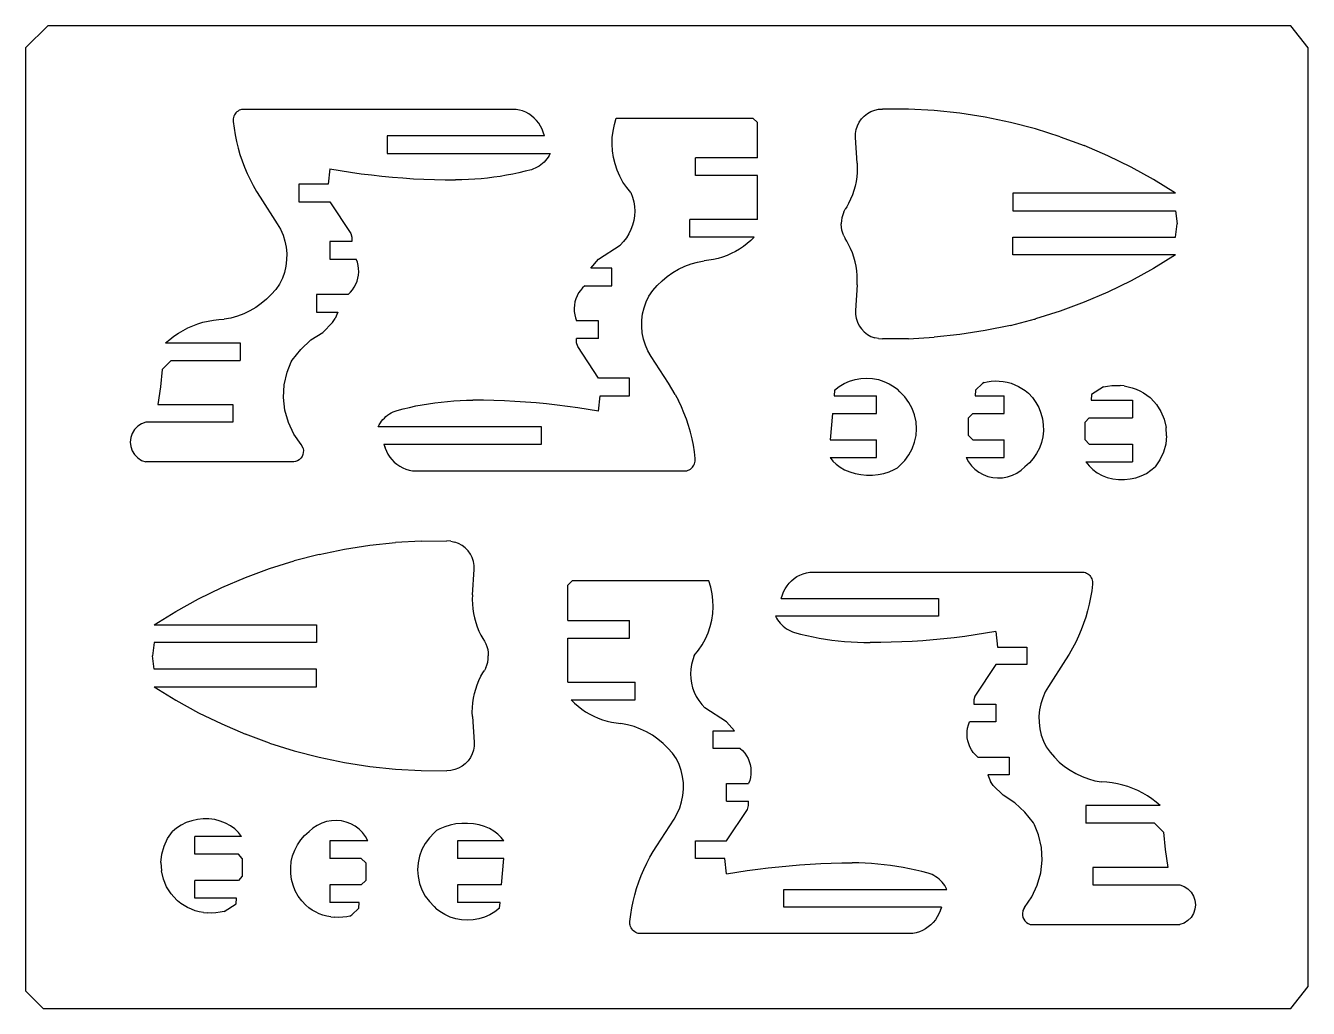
# Model space of a CAD drawing. Extents: x -304 to 304, y -467 to 467.
# Drawn here: x 13.1 to 304.1, y -231.1 to -8.1 of the extents above; entities that cross this region are included whole.
import ezdxf

# ---------------------------------------------------------------- set-up
doc = ezdxf.new("R2010")
doc.units = 0
doc.header["$MEASUREMENT"] = 0
doc.layers.get('0').update_dxf_attribs({"linetype": 'CONTINUOUS'})

msp = doc.modelspace()

# ---------------------------------------------------------------- linework, layer by layer
for p, q in [((18.12, -8.13), (13.12, -13.13)), ((300.12, -8.13), (18.12, -8.13)), ((304.12, -13.13), (300.12, -8.13)), ((13.12, -13.13), (13.12, -227.13)), ((304.12, -226.13), (304.12, -13.13)), ((60.28, -28.97), (60.22, -29.26)), ((60.37, -28.68), (60.28, -28.97)), ((60.5, -28.4), (60.37, -28.68)), ((60.66, -28.14), (60.5, -28.4)), ((60.84, -27.9), (60.66, -28.14)), ((61.06, -27.69), (60.84, -27.9)), ((61.3, -27.5), (61.06, -27.69)), ((61.56, -27.34), (61.3, -27.5)), ((61.84, -27.22), (61.56, -27.34)), ((62.12, -27.12), (61.84, -27.22)), ((124.37, -27.12), (62.12, -27.12)), ((125.13, -27.27), (124.37, -27.12)), ((125.88, -27.49), (125.13, -27.27)), ((126.59, -27.79), (125.88, -27.49)), ((127.27, -28.16), (126.59, -27.79)), ((127.91, -28.59), (127.27, -28.16)), ((128.5, -29.09), (127.91, -28.59)), ((129.04, -29.64), (128.5, -29.09)), ((202.76, -29.29), (203.39, -28.63)), ((203.39, -28.63), (204.1, -28.07)), ((204.1, -28.07), (204.9, -27.62)), ((204.9, -27.62), (205.75, -27.3)), ((205.75, -27.3), (206.64, -27.11)), ((206.64, -27.11), (207.54, -27.05)), ((213.39, -27.08), (207.54, -27.05)), ((219.23, -27.4), (213.39, -27.08)), ((225.05, -28.01), (219.23, -27.4)), ((230.82, -28.91), (225.05, -28.01)), ((236.55, -30.1), (230.82, -28.91)), ((60.22, -29.26), (60.2, -29.57)), ((60.2, -29.57), (60.21, -29.87)), ((60.21, -29.87), (60.4, -31.39)), ((60.4, -31.39), (60.64, -32.9)), ((129.52, -30.24), (129.04, -29.64)), ((129.94, -30.9), (129.52, -30.24)), ((130.29, -31.59), (129.94, -30.9)), ((130.56, -32.27), (130.29, -31.59)), ((146.38, -32.04), (146.69, -30.56)), ((146.69, -30.56), (147.12, -29.12)), ((147.12, -29.12), (178.12, -29.12)), ((178.12, -29.12), (179.12, -30.13)), ((179.12, -38.13), (179.12, -30.13)), ((201.41, -32.61), (201.56, -31.71)), ((201.56, -31.71), (201.84, -30.85)), ((201.84, -30.85), (202.24, -30.03)), ((202.24, -30.03), (202.76, -29.29)), ((242.21, -31.57), (236.55, -30.1)), ((247.79, -33.33), (242.21, -31.57)), ((60.64, -32.9), (60.95, -34.4)), ((60.95, -34.4), (61.32, -35.89)), ((95.12, -33.13), (95.12, -37.12)), ((130.87, -33.13), (95.12, -33.13)), ((130.87, -33.13), (130.56, -32.27)), ((146.16, -35.03), (146.2, -33.53)), ((146.2, -33.53), (146.38, -32.04)), ((201.4, -33.52), (201.41, -32.61)), ((201.76, -39.32), (201.4, -33.52)), ((247.79, -33.33), (253.27, -35.36)), ((61.32, -35.89), (61.74, -37.36)), ((61.74, -37.36), (62.23, -38.82)), ((95.12, -37.12), (132.12, -37.12)), ((131.9, -37.56), (131.65, -37.97)), ((132.12, -37.12), (131.9, -37.56)), ((146.25, -36.54), (146.16, -35.03)), ((146.47, -38.02), (146.25, -36.54)), ((258.65, -37.66), (253.27, -35.36)), ((263.9, -40.22), (258.65, -37.66)), ((62.23, -38.82), (62.77, -40.25)), ((62.77, -40.25), (63.37, -41.66)), ((82.12, -40.63), (81.76, -44.12)), ((82.12, -40.63), (84.48, -41.02)), ((128.31, -40.65), (127.85, -40.81)), ((128.75, -40.47), (128.31, -40.65)), ((129.19, -40.25), (128.75, -40.47)), ((129.6, -40), (129.19, -40.25)), ((130, -39.72), (129.6, -40)), ((130.38, -39.42), (130, -39.72)), ((130.73, -39.09), (130.38, -39.42)), ((131.07, -38.74), (130.73, -39.09)), ((131.37, -38.37), (131.07, -38.74)), ((131.65, -37.97), (131.37, -38.37)), ((146.83, -39.49), (146.47, -38.02)), ((147.31, -40.91), (146.83, -39.49)), ((165.12, -42.13), (165.12, -38.13)), ((179.12, -38.13), (165.12, -38.13)), ((201.76, -39.32), (201.8, -40.37)), ((201.8, -40.37), (201.77, -41.43)), ((269.02, -43.05), (263.9, -40.22)), ((63.37, -41.66), (64.03, -43.04)), ((64.03, -43.04), (64.74, -44.4)), ((84.48, -41.02), (86.84, -41.39)), ((86.84, -41.39), (89.21, -41.72)), ((89.21, -41.72), (91.58, -42.01)), ((91.58, -42.01), (93.96, -42.27)), ((93.96, -42.27), (96.34, -42.5)), ((96.34, -42.5), (98.72, -42.69)), ((98.72, -42.69), (101.11, -42.85)), ((101.11, -42.85), (103.49, -42.97)), ((103.49, -42.97), (105.88, -43.06)), ((105.88, -43.06), (108.27, -43.11)), ((108.27, -43.11), (110.66, -43.13)), ((112.11, -43.11), (110.66, -43.13)), ((113.56, -43.06), (112.11, -43.11)), ((115.01, -42.98), (113.56, -43.06)), ((116.45, -42.87), (115.01, -42.98)), ((117.89, -42.72), (116.45, -42.87)), ((119.33, -42.54), (117.89, -42.72)), ((120.77, -42.33), (119.33, -42.54)), ((122.2, -42.09), (120.77, -42.33)), ((123.62, -41.82), (122.2, -42.09)), ((125.04, -41.51), (123.62, -41.82)), ((126.45, -41.18), (125.04, -41.51)), ((127.85, -40.81), (126.45, -41.18)), ((147.91, -42.29), (147.31, -40.91)), ((148.64, -43.61), (147.91, -42.29)), ((149.48, -44.86), (148.64, -43.61)), ((179.12, -42.13), (165.12, -42.13)), ((179.12, -52.13), (179.12, -42.13)), ((201.52, -43.51), (201.3, -44.54)), ((201.67, -42.47), (201.52, -43.51)), ((201.77, -41.43), (201.67, -42.47)), ((273.99, -46.13), (269.02, -43.05)), ((64.74, -44.4), (65.51, -45.73)), ((65.51, -45.73), (66.32, -47.02)), ((75.12, -44.12), (75.12, -48.13)), ((81.76, -44.12), (75.12, -44.12)), ((150.42, -46.02), (149.48, -44.86)), ((150.42, -46.02), (150.8, -47.03)), ((200.68, -46.55), (200.28, -47.52)), ((201.02, -45.56), (200.68, -46.55)), ((201.3, -44.54), (201.02, -45.56)), ((273.99, -46.13), (237.12, -46.13)), ((237.12, -46.13), (237.12, -50.13)), ((66.32, -47.02), (70.22, -53.07)), ((75.12, -48.13), (82.12, -48.13)), ((82.12, -48.13), (86.89, -55.28)), ((150.8, -47.03), (151.07, -48.07)), ((151.07, -48.07), (151.24, -49.14)), ((151.24, -49.14), (151.3, -50.21)), ((199.4, -49.23), (199.03, -49.8)), ((199.83, -48.47), (199.4, -49.23)), ((200.28, -47.52), (199.83, -48.47)), ((151.09, -52.35), (150.82, -53.39)), ((151.25, -51.29), (151.09, -52.35)), ((151.3, -50.21), (151.25, -51.29)), ((179.12, -52.13), (163.82, -52.13)), ((163.82, -56.13), (163.82, -52.13)), ((198.19, -52.37), (198.16, -53.05)), ((198.3, -51.7), (198.19, -52.37)), ((198.48, -51.04), (198.3, -51.7)), ((198.72, -50.4), (198.48, -51.04)), ((198.72, -50.4), (199.03, -49.8)), ((237.12, -50.13), (273.99, -50.13)), ((273.99, -50.13), (274.38, -53.13)), ((70.22, -53.07), (70.94, -54.32)), ((70.94, -54.32), (71.51, -55.64)), ((86.89, -55.28), (87.12, -56.13)), ((150.45, -54.4), (149.98, -55.37)), ((150.82, -53.39), (150.45, -54.4)), ((198.16, -53.05), (198.16, -53.13)), ((198.16, -53.2), (198.16, -53.13)), ((198.16, -53.13), (198.16, -53.13)), ((198.19, -53.88), (198.16, -53.2)), ((198.3, -54.55), (198.19, -53.88)), ((198.48, -55.21), (198.3, -54.55)), ((198.72, -55.85), (198.48, -55.21)), ((273.99, -56.13), (274.38, -53.13)), ((71.51, -55.64), (71.95, -57.01)), ((71.95, -57.01), (72.23, -58.42)), ((87.12, -57.13), (82.12, -57.13)), ((82.12, -57.13), (82.12, -61.12)), ((87.12, -56.13), (87.12, -57.13)), ((143.12, -61.12), (148.02, -57.93)), ((148.76, -57.14), (148.02, -57.93)), ((149.42, -56.29), (148.76, -57.14)), ((149.98, -55.37), (149.42, -56.29)), ((178.37, -56.13), (163.82, -56.13)), ((176.81, -57.57), (175.96, -58.22)), ((177.61, -56.87), (176.81, -57.57)), ((178.37, -56.13), (177.61, -56.87)), ((198.72, -55.85), (199.03, -56.45)), ((199.4, -57.02), (199.03, -56.45)), ((199.83, -57.78), (199.4, -57.02)), ((200.28, -58.73), (199.83, -57.78)), ((237.12, -56.13), (273.99, -56.13)), ((237.12, -60.13), (237.12, -56.13)), ((72.23, -58.42), (72.36, -59.85)), ((72.36, -59.85), (72.34, -61.28)), ((170.22, -60.95), (169.18, -61.19)), ((171.24, -60.64), (170.22, -60.95)), ((172.24, -60.27), (171.24, -60.64)), ((173.22, -59.84), (172.24, -60.27)), ((174.16, -59.36), (173.22, -59.84)), ((175.08, -58.82), (174.16, -59.36)), ((175.96, -58.22), (175.08, -58.82)), ((200.68, -59.7), (200.28, -58.73)), ((201.02, -60.69), (200.68, -59.7)), ((201.3, -61.71), (201.02, -60.69)), ((273.99, -60.13), (237.12, -60.13)), ((273.99, -60.13), (269.02, -63.2)), ((72.16, -62.71), (71.84, -64.11)), ((72.34, -61.28), (72.16, -62.71)), ((82.12, -61.12), (88.12, -61.12)), ((88.38, -61.81), (88.12, -61.12)), ((88.55, -62.52), (88.38, -61.81)), ((88.66, -63.25), (88.55, -62.52)), ((88.63, -64.71), (88.68, -63.98)), ((88.68, -63.98), (88.66, -63.25)), ((141.31, -63.13), (143.12, -61.12)), ((146.12, -63.13), (141.31, -63.13)), ((146.12, -67.13), (146.12, -63.13)), ((159.94, -64.16), (161.27, -63.39)), ((161.27, -63.39), (162.66, -62.74)), ((162.66, -62.74), (164.09, -62.2)), ((164.09, -62.2), (165.57, -61.78)), ((165.57, -61.78), (167.07, -61.49)), ((168.13, -61.37), (167.07, -61.49)), ((169.18, -61.19), (168.13, -61.37)), ((201.52, -62.74), (201.3, -61.71)), ((201.67, -63.78), (201.52, -62.74)), ((201.77, -64.82), (201.67, -63.78)), ((269.02, -63.2), (263.9, -66.03)), ((70.75, -66.76), (69.85, -68)), ((71.37, -65.46), (70.75, -66.76)), ((71.84, -64.11), (71.37, -65.46)), ((87.67, -67.46), (88.02, -66.81)), ((88.02, -66.81), (88.3, -66.13)), ((88.3, -66.13), (88.5, -65.43)), ((88.5, -65.43), (88.63, -64.71)), ((156.41, -67.09), (157.5, -66.02)), ((157.5, -66.02), (158.68, -65.04)), ((158.68, -65.04), (159.94, -64.16)), ((201.76, -66.93), (201.4, -72.73)), ((201.76, -66.93), (201.8, -65.88)), ((201.8, -65.88), (201.77, -64.82)), ((263.9, -66.03), (258.65, -68.59)), ((68.84, -69.16), (67.75, -70.23)), ((69.85, -68), (68.84, -69.16)), ((86.26, -69.12), (79.12, -69.12)), ((79.12, -69.12), (79.12, -73.13)), ((86.26, -69.12), (86.79, -68.62)), ((86.79, -68.62), (87.26, -68.06)), ((87.26, -68.06), (87.67, -67.46)), ((138.23, -69.44), (137.95, -70.12)), ((138.58, -68.79), (138.23, -69.44)), ((138.99, -68.19), (138.58, -68.79)), ((139.46, -67.63), (138.99, -68.19)), ((139.99, -67.13), (139.46, -67.63)), ((139.99, -67.13), (146.12, -67.13)), ((153.88, -70.79), (154.5, -69.49)), ((154.5, -69.49), (155.4, -68.25)), ((155.4, -68.25), (156.41, -67.09)), ((258.65, -68.59), (253.27, -70.89)), ((65.31, -72.09), (63.98, -72.86)), ((66.57, -71.21), (65.31, -72.09)), ((67.75, -70.23), (66.57, -71.21)), ((137.62, -71.54), (137.57, -72.27)), ((137.57, -72.27), (137.59, -73)), ((137.75, -70.82), (137.62, -71.54)), ((137.95, -70.12), (137.75, -70.82)), ((153.09, -73.54), (153.41, -72.14)), ((153.41, -72.14), (153.88, -70.79)), ((201.4, -72.73), (201.41, -73.64)), ((253.27, -70.89), (247.79, -72.92)), ((52.18, -75.8), (53.35, -75.45)), ((53.35, -75.45), (54.54, -75.17)), ((54.54, -75.17), (55.74, -74.96)), ((55.74, -74.96), (56.96, -74.82)), ((56.96, -74.82), (58.18, -74.76)), ((59.68, -74.47), (58.18, -74.76)), ((61.16, -74.05), (59.68, -74.47)), ((62.59, -73.51), (61.16, -74.05)), ((63.98, -72.86), (62.59, -73.51)), ((79.12, -73.13), (83.94, -73.13)), ((82.73, -75.52), (80.51, -77.74)), ((82.73, -75.52), (83.34, -74.61)), ((83.94, -73.13), (83.34, -74.61)), ((137.59, -73), (137.7, -73.73)), ((137.7, -73.73), (137.87, -74.44)), ((137.87, -74.44), (138.12, -75.13)), ((143.12, -75.13), (138.12, -75.13)), ((143.12, -79.12), (143.12, -75.13)), ((152.89, -76.4), (152.91, -74.97)), ((152.91, -74.97), (153.09, -73.54)), ((201.41, -73.64), (201.56, -74.54)), ((201.56, -74.54), (201.84, -75.4)), ((201.84, -75.4), (202.24, -76.22)), ((236.55, -76.15), (242.21, -74.68)), ((242.01, -74.73), (242.06, -74.72)), ((242.06, -74.72), (242.13, -74.7)), ((247.79, -72.92), (242.21, -74.68)), ((46.77, -78.58), (47.78, -77.89)), ((47.78, -77.89), (48.83, -77.27)), ((48.83, -77.27), (49.92, -76.71)), ((49.92, -76.71), (51.03, -76.22)), ((51.03, -76.22), (52.18, -75.8)), ((77.86, -79.45), (80.51, -77.74)), ((153.02, -77.83), (152.89, -76.4)), ((153.3, -79.24), (153.02, -77.83)), ((202.24, -76.22), (202.76, -76.96)), ((202.76, -76.96), (203.39, -77.62)), ((203.39, -77.62), (204.1, -78.18)), ((204.1, -78.18), (204.9, -78.63)), ((225.05, -78.24), (219.23, -78.85)), ((230.82, -77.34), (225.05, -78.24)), ((236.55, -76.15), (230.82, -77.34)), ((44.87, -80.13), (45.8, -79.32)), ((44.87, -80.13), (61.77, -80.13)), ((45.8, -79.32), (46.77, -78.58)), ((61.77, -80.13), (61.77, -84.12)), ((75.53, -81.58), (77.86, -79.45)), ((143.12, -79.12), (138.12, -79.12)), ((138.12, -80.13), (138.12, -79.12)), ((138.36, -80.97), (138.12, -80.13)), ((143.12, -88.12), (138.36, -80.97)), ((153.74, -80.61), (153.3, -79.24)), ((154.31, -81.93), (153.74, -80.61)), ((204.9, -78.63), (205.75, -78.95)), ((206.64, -79.14), (205.75, -78.95)), ((206.64, -79.14), (207.54, -79.2)), ((213.39, -79.17), (207.54, -79.2)), ((213.39, -79.17), (219.23, -78.85)), ((46.12, -84.12), (44.12, -86.12)), ((46.12, -84.12), (61.77, -84.12)), ((73.37, -84.45), (73.59, -84.06)), ((73.59, -84.06), (75.53, -81.58)), ((155.02, -83.18), (154.31, -81.93)), ((158.93, -89.23), (155.02, -83.18)), ((44.12, -86.12), (43.74, -90.05)), ((71.79, -89.6), (72.43, -86.76)), ((72.43, -86.76), (73.37, -84.45)), ((43.74, -90.05), (43.12, -94.13)), ((71.63, -92.5), (71.79, -89.6)), ((150.12, -88.12), (143.12, -88.12)), ((150.12, -92.13), (150.12, -88.12)), ((159.74, -90.52), (158.93, -89.23)), ((196.65, -90.83), (197.7, -90.02)), ((197.7, -90.02), (198.84, -89.35)), ((198.84, -89.35), (200.05, -88.81)), ((200.05, -88.81), (201.32, -88.43)), ((201.32, -88.43), (202.63, -88.2)), ((202.63, -88.2), (203.95, -88.13)), ((203.95, -88.13), (205.27, -88.21)), ((205.27, -88.21), (206.57, -88.45)), ((206.57, -88.45), (207.84, -88.85)), ((207.84, -88.85), (209.05, -89.39)), ((209.05, -89.39), (210.18, -90.08)), ((210.18, -90.08), (210.9, -90.64)), ((230.17, -89.31), (228.58, -90.83)), ((230.61, -89.07), (230.17, -89.31)), ((230.61, -89.07), (231.26, -88.93)), ((231.26, -88.93), (232.17, -88.8)), ((232.17, -88.8), (233.08, -88.75)), ((233.08, -88.75), (234, -88.78)), ((234, -88.78), (234.91, -88.88)), ((234.91, -88.88), (235.81, -89.05)), ((235.81, -89.05), (236.68, -89.29)), ((236.68, -89.29), (237.54, -89.61)), ((237.54, -89.61), (238.36, -89.99)), ((238.36, -89.99), (239.15, -90.44)), ((257.64, -90.12), (254.92, -91.83)), ((257.64, -90.12), (258.57, -89.93)), ((258.57, -89.93), (259.51, -89.8)), ((259.51, -89.8), (260.46, -89.75)), ((260.46, -89.75), (261.4, -89.78)), ((262.34, -89.88), (261.4, -89.78)), ((262.34, -89.88), (263.27, -90.05)), ((263.27, -90.05), (264.17, -90.29)), ((71.94, -95.39), (71.63, -92.5)), ((143.12, -95.62), (143.49, -92.13)), ((143.49, -92.13), (150.12, -92.13)), ((160.51, -91.85), (159.74, -90.52)), ((160.51, -91.85), (161.22, -93.21)), ((196.65, -90.83), (196.53, -92.13)), ((196.53, -92.13), (206.14, -92.13)), ((206.14, -96.13), (206.14, -92.13)), ((211.45, -91.24), (210.9, -90.64)), ((212.55, -92.36), (211.45, -91.24)), ((213.49, -93.62), (212.55, -92.36)), ((228.58, -90.83), (228.5, -92.13)), ((228.5, -92.13), (235.12, -92.13)), ((235.12, -96.13), (235.12, -92.13)), ((239.15, -90.44), (239.9, -90.95)), ((239.9, -90.95), (240.6, -91.52)), ((240.6, -91.52), (241.52, -92.52)), ((241.52, -92.52), (242.31, -93.62)), ((254.92, -91.83), (254.85, -93.13)), ((264.17, -90.29), (265.05, -90.61)), ((265.05, -90.61), (265.9, -90.99)), ((265.9, -90.99), (266.72, -91.44)), ((266.72, -91.44), (267.49, -91.95)), ((267.49, -91.95), (268.22, -92.52)), ((268.22, -92.52), (268.38, -92.65)), ((268.38, -92.65), (269.66, -94.09)), ((43.12, -94.13), (60.12, -94.13)), ((60.12, -94.13), (60.12, -98.13)), ((72.73, -98.19), (71.94, -95.39)), ((95.65, -96.25), (96.06, -96)), ((96.06, -96), (96.5, -95.78)), ((96.5, -95.78), (96.94, -95.6)), ((96.94, -95.6), (97.4, -95.44)), ((97.4, -95.44), (98.8, -95.07)), ((98.8, -95.07), (100.21, -94.74)), ((100.21, -94.74), (101.63, -94.43)), ((101.63, -94.43), (103.05, -94.16)), ((103.05, -94.16), (104.48, -93.92)), ((104.48, -93.92), (105.92, -93.71)), ((105.92, -93.71), (107.36, -93.53)), ((107.36, -93.53), (108.8, -93.38)), ((108.8, -93.38), (110.24, -93.27)), ((110.24, -93.27), (111.69, -93.19)), ((111.69, -93.19), (113.14, -93.14)), ((113.14, -93.14), (114.59, -93.13)), ((116.98, -93.14), (114.59, -93.13)), ((119.37, -93.19), (116.98, -93.14)), ((121.76, -93.28), (119.37, -93.19)), ((124.14, -93.4), (121.76, -93.28)), ((126.53, -93.56), (124.14, -93.4)), ((128.91, -93.75), (126.53, -93.56)), ((131.29, -93.98), (128.91, -93.75)), ((133.67, -94.24), (131.29, -93.98)), ((136.04, -94.53), (133.67, -94.24)), ((138.41, -94.86), (136.04, -94.53)), ((140.77, -95.23), (138.41, -94.86)), ((143.12, -95.62), (140.77, -95.23)), ((161.88, -94.59), (161.22, -93.21)), ((162.48, -96), (161.88, -94.59)), ((163.02, -97.43), (162.48, -96)), ((214.24, -95), (213.49, -93.62)), ((214.78, -96.47), (214.24, -95)), ((242.31, -93.62), (242.96, -94.8)), ((242.96, -94.8), (243.47, -96.06)), ((254.85, -93.13), (264.25, -93.13)), ((264.25, -93.13), (264.25, -97.13)), ((269.66, -94.09), (270.68, -95.71)), ((270.68, -95.71), (271.42, -97.46)), ((39.42, -98.48), (38.56, -99.04)), ((40.37, -98.13), (39.42, -98.48)), ((60.12, -98.13), (40.37, -98.13)), ((73.97, -100.82), (72.73, -98.19)), ((93.12, -99.13), (93.35, -98.69)), ((93.35, -98.69), (93.6, -98.28)), ((93.6, -98.28), (93.88, -97.88)), ((93.88, -97.88), (94.18, -97.51)), ((94.18, -97.51), (94.52, -97.16)), ((94.52, -97.16), (94.87, -96.83)), ((94.87, -96.83), (95.25, -96.53)), ((95.25, -96.53), (95.65, -96.25)), ((163.51, -98.89), (163.02, -97.43)), ((163.93, -100.36), (163.51, -98.89)), ((196.17, -96.13), (195.63, -102.13)), ((196.17, -96.13), (206.14, -96.13)), ((215.12, -98.01), (214.78, -96.47)), ((215.23, -99.58), (215.12, -98.01)), ((226.99, -97.13), (227.99, -96.13)), ((226.99, -101.13), (226.99, -97.13)), ((227.99, -96.13), (235.12, -96.13)), ((243.47, -96.06), (243.82, -97.37)), ((243.82, -97.37), (244, -98.71)), ((244, -98.71), (244.02, -100.07)), ((253.51, -98.13), (254.4, -97.13)), ((253.51, -102.13), (253.51, -98.13)), ((254.4, -97.13), (264.25, -97.13)), ((271.42, -97.46), (271.86, -99.31)), ((36.99, -101.61), (36.87, -102.63)), ((37.32, -100.64), (36.99, -101.61)), ((37.85, -99.77), (37.32, -100.64)), ((38.56, -99.04), (37.85, -99.77)), ((75.62, -103.21), (73.97, -100.82)), ((130.12, -99.13), (93.12, -99.13)), ((130.12, -103.13), (130.12, -99.13)), ((164.3, -101.85), (163.93, -100.36)), ((164.61, -103.35), (164.3, -101.85)), ((214.78, -102.68), (215.12, -101.15)), ((215.12, -101.15), (215.23, -99.58)), ((226.99, -101.13), (227.99, -102.13)), ((243.88, -101.42), (243.57, -102.73)), ((244.02, -100.07), (243.88, -101.42)), ((271.98, -101.21), (271.78, -103.09)), ((271.98, -101.21), (271.86, -99.31)), ((36.87, -102.63), (36.99, -103.64)), ((36.99, -103.64), (37.32, -104.61)), ((37.32, -104.61), (37.85, -105.48)), ((75.99, -103.9), (75.62, -103.21)), ((75.62, -103.21), (75.88, -103.62)), ((75.88, -103.62), (75.99, -103.9)), ((75.99, -103.9), (76.05, -104.06)), ((76.05, -104.06), (76.13, -104.53)), ((76.13, -104.53), (76.12, -105.01)), ((94.37, -103.13), (94.68, -103.94)), ((94.37, -103.13), (94.69, -103.98)), ((94.37, -103.13), (130.12, -103.13)), ((94.68, -103.94), (94.69, -103.98)), ((94.69, -103.98), (94.96, -104.66)), ((94.96, -104.66), (95.31, -105.35)), ((164.85, -104.86), (164.61, -103.35)), ((195.63, -102.13), (206.14, -102.13)), ((206.14, -106.13), (206.14, -102.13)), ((213.49, -105.54), (214.24, -104.16)), ((214.24, -104.16), (214.78, -102.68)), ((227.99, -102.13), (235.12, -102.13)), ((235.12, -106.13), (235.12, -102.13)), ((243.11, -104.01), (242.49, -105.21)), ((243.57, -102.73), (243.11, -104.01)), ((253.51, -102.13), (254.4, -103.13)), ((254.4, -103.13), (264.25, -103.13)), ((264.25, -103.13), (264.25, -107.13)), ((271.78, -103.09), (271.26, -104.93)), ((37.85, -105.48), (38.56, -106.21)), ((38.56, -106.21), (39.42, -106.77)), ((39.42, -106.77), (40.37, -107.13)), ((73.95, -107.13), (40.37, -107.13)), ((74.34, -107.06), (73.95, -107.13)), ((74.79, -106.89), (74.34, -107.06)), ((75.19, -106.63), (74.79, -106.89)), ((75.54, -106.3), (75.19, -106.63)), ((75.82, -105.91), (75.54, -106.3)), ((76.01, -105.48), (75.82, -105.91)), ((76.12, -105.01), (76.01, -105.48)), ((95.31, -105.35), (95.73, -106.01)), ((95.73, -106.01), (96.21, -106.61)), ((96.21, -106.61), (96.75, -107.16)), ((96.75, -107.16), (97.34, -107.66)), ((97.34, -107.66), (97.98, -108.09)), ((164.75, -107.85), (164.88, -107.57)), ((165.04, -106.38), (164.85, -104.86)), ((164.88, -107.57), (164.97, -107.28)), ((164.97, -107.28), (165.03, -106.99)), ((165.03, -106.99), (165.05, -106.68)), ((165.05, -106.68), (165.04, -106.38)), ((195.63, -106.13), (206.14, -106.13)), ((195.63, -106.13), (196.24, -106.93)), ((196.24, -106.93), (197, -107.67)), ((211.45, -107.92), (212.55, -106.8)), ((212.55, -106.8), (213.49, -105.54)), ((226.49, -106.13), (235.12, -106.13)), ((226.49, -106.13), (227.02, -107.1)), ((227.02, -107.1), (227.69, -108)), ((240.85, -107.36), (239.84, -108.27)), ((241.73, -106.34), (240.85, -107.36)), ((242.49, -105.21), (241.73, -106.34)), ((253.66, -107.13), (254.38, -108.04)), ((253.66, -107.13), (264.25, -107.13)), ((270.45, -106.65), (269.36, -108.23)), ((271.26, -104.93), (270.45, -106.65)), ((97.98, -108.09), (98.66, -108.46)), ((98.66, -108.46), (99.37, -108.76)), ((99.37, -108.76), (100.12, -108.98)), ((100.12, -108.98), (100.88, -109.13)), ((100.88, -109.13), (163.12, -109.13)), ((163.12, -109.13), (163.41, -109.03)), ((163.41, -109.03), (163.69, -108.91)), ((163.69, -108.91), (163.95, -108.75)), ((163.95, -108.75), (164.19, -108.56)), ((164.19, -108.56), (164.41, -108.35)), ((164.41, -108.35), (164.59, -108.11)), ((164.59, -108.11), (164.75, -107.85)), ((197, -107.67), (197.91, -108.34)), ((197.91, -108.34), (198.93, -108.91)), ((198.93, -108.91), (200.07, -109.38)), ((200.07, -109.38), (201.29, -109.74)), ((201.29, -109.74), (202.57, -109.98)), ((202.57, -109.98), (203.88, -110.1)), ((203.88, -110.1), (205.21, -110.1)), ((205.21, -110.1), (206.53, -109.97)), ((206.53, -109.97), (207.81, -109.72)), ((207.81, -109.72), (209.03, -109.35)), ((209.03, -109.35), (210.16, -108.87)), ((210.16, -108.87), (210.9, -108.46)), ((211.45, -107.92), (210.9, -108.46)), ((227.69, -108), (228.48, -108.79)), ((228.48, -108.79), (229.38, -109.46)), ((229.38, -109.46), (230.36, -110)), ((230.36, -110), (231.41, -110.41)), ((231.41, -110.41), (232.51, -110.66)), ((234.77, -110.71), (235.89, -110.51)), ((235.89, -110.51), (236.98, -110.15)), ((236.98, -110.15), (238.01, -109.65)), ((238.01, -109.65), (238.97, -109.02)), ((238.97, -109.02), (239.84, -108.27)), ((254.38, -108.04), (255.24, -108.87)), ((255.24, -108.87), (256.22, -109.58)), ((256.22, -109.58), (257.32, -110.17)), ((257.32, -110.17), (258.51, -110.63)), ((264.98, -110.71), (266.21, -110.28)), ((266.21, -110.28), (267.37, -109.72)), ((267.37, -109.72), (268.42, -109.03)), ((268.42, -109.03), (269.36, -108.23)), ((232.51, -110.66), (233.63, -110.76)), ((233.63, -110.76), (234.77, -110.71)), ((258.51, -110.63), (259.77, -110.95)), ((259.77, -110.95), (261.07, -111.11)), ((261.07, -111.11), (262.39, -111.13)), ((262.39, -111.13), (263.7, -110.99)), ((263.7, -110.99), (264.98, -110.71)), ((102.86, -125.08), (97.02, -125.4)), ((102.86, -125.08), (108.71, -125.05)), ((109.61, -125.11), (108.71, -125.05)), ((109.61, -125.11), (110.5, -125.3)), ((79.7, -128.1), (85.43, -126.91)), ((85.43, -126.91), (91.2, -126.01)), ((91.2, -126.01), (97.02, -125.4)), ((111.35, -125.62), (110.5, -125.3)), ((112.15, -126.07), (111.35, -125.62)), ((112.86, -126.63), (112.15, -126.07)), ((113.49, -127.29), (112.86, -126.63)), ((114.01, -128.03), (113.49, -127.29)), ((114.41, -128.85), (114.01, -128.03)), ((68.46, -131.33), (74.04, -129.57)), ((79.7, -128.1), (74.04, -129.57)), ((114.69, -129.71), (114.41, -128.85)), ((114.84, -130.61), (114.69, -129.71)), ((114.85, -131.52), (114.84, -130.61)), ((57.6, -135.66), (62.98, -133.36)), ((62.98, -133.36), (68.46, -131.33)), ((114.49, -137.32), (114.85, -131.52)), ((186.87, -134.09), (187.46, -133.59)), ((187.46, -133.59), (188.1, -133.16)), ((188.1, -133.16), (188.79, -132.79)), ((188.79, -132.79), (189.5, -132.49)), ((189.5, -132.49), (190.24, -132.27)), ((190.24, -132.27), (191, -132.12)), ((191, -132.12), (253.25, -132.12)), ((253.25, -132.12), (253.54, -132.22)), ((253.54, -132.22), (253.82, -132.34)), ((253.82, -132.34), (254.08, -132.5)), ((254.08, -132.5), (254.32, -132.69)), ((254.32, -132.69), (254.53, -132.9)), ((254.53, -132.9), (254.72, -133.14)), ((254.72, -133.14), (254.88, -133.4)), ((254.88, -133.4), (255.01, -133.68)), ((255.01, -133.68), (255.1, -133.97)), ((52.35, -138.22), (57.6, -135.66)), ((136.12, -143.13), (136.12, -135.13)), ((137.12, -134.13), (136.12, -135.13)), ((168.12, -134.13), (137.12, -134.13)), ((168.56, -135.56), (168.12, -134.13)), ((168.87, -137.04), (168.56, -135.56)), ((184.82, -137.27), (185.08, -136.59)), ((185.08, -136.59), (185.43, -135.9)), ((185.43, -135.9), (185.85, -135.24)), ((185.85, -135.24), (186.33, -134.64)), ((186.33, -134.64), (186.87, -134.09)), ((254.98, -136.39), (254.73, -137.9)), ((255.17, -134.87), (254.98, -136.39)), ((255.1, -133.97), (255.16, -134.26)), ((255.16, -134.26), (255.18, -134.57)), ((255.18, -134.57), (255.17, -134.87)), ((47.23, -141.05), (52.35, -138.22)), ((114.49, -137.32), (114.45, -138.37)), ((114.45, -138.37), (114.48, -139.43)), ((114.48, -139.43), (114.58, -140.47)), ((169.05, -138.53), (168.87, -137.04)), ((169.09, -140.03), (169.05, -138.53)), ((184.5, -138.13), (184.82, -137.27)), ((184.5, -138.13), (220.25, -138.13)), ((220.25, -138.13), (220.25, -142.12)), ((254.42, -139.4), (254.06, -140.89)), ((254.73, -137.9), (254.42, -139.4)), ((42.26, -144.13), (47.23, -141.05)), ((114.58, -140.47), (114.73, -141.51)), ((114.73, -141.51), (114.95, -142.54)), ((114.95, -142.54), (115.23, -143.56)), ((168.78, -143.02), (169, -141.54)), ((169, -141.54), (169.09, -140.03)), ((183.25, -142.12), (183.47, -142.56)), ((220.25, -142.12), (183.25, -142.12)), ((183.47, -142.56), (183.72, -142.97)), ((253.63, -142.36), (253.15, -143.82)), ((254.06, -140.89), (253.63, -142.36)), ((42.26, -144.13), (79.12, -144.13)), ((79.12, -144.13), (79.12, -148.13)), ((115.23, -143.56), (115.57, -144.55)), ((115.57, -144.55), (115.97, -145.52)), ((136.12, -143.13), (150.12, -143.13)), ((150.12, -147.13), (150.12, -143.13)), ((167.94, -145.91), (168.42, -144.49)), ((168.42, -144.49), (168.78, -143.02)), ((183.72, -142.97), (184, -143.37)), ((184, -143.37), (184.31, -143.74)), ((184.31, -143.74), (184.64, -144.09)), ((184.64, -144.09), (185, -144.42)), ((185, -144.42), (185.37, -144.72)), ((185.37, -144.72), (185.77, -145)), ((185.77, -145), (186.19, -145.25)), ((186.19, -145.25), (186.62, -145.47)), ((186.62, -145.47), (187.07, -145.65)), ((252.6, -145.25), (252, -146.66)), ((253.15, -143.82), (252.6, -145.25)), ((42.26, -148.13), (41.88, -151.13)), ((79.12, -148.13), (42.26, -148.13)), ((115.97, -145.52), (116.42, -146.47)), ((116.42, -146.47), (116.85, -147.23)), ((116.85, -147.23), (117.22, -147.8)), ((117.22, -147.8), (117.53, -148.4)), ((117.53, -148.4), (117.77, -149.04)), ((136.12, -147.13), (150.12, -147.13)), ((136.12, -157.13), (136.12, -147.13)), ((166.61, -148.61), (167.34, -147.29)), ((167.34, -147.29), (167.94, -145.91)), ((187.07, -145.65), (187.53, -145.81)), ((187.53, -145.81), (188.93, -146.18)), ((188.93, -146.18), (190.34, -146.51)), ((190.34, -146.51), (191.75, -146.82)), ((191.75, -146.82), (193.18, -147.09)), ((193.18, -147.09), (194.61, -147.33)), ((194.61, -147.33), (196.04, -147.54)), ((196.04, -147.54), (197.48, -147.72)), ((197.48, -147.72), (198.92, -147.87)), ((198.92, -147.87), (200.37, -147.98)), ((200.37, -147.98), (201.82, -148.06)), ((201.82, -148.06), (203.26, -148.11)), ((203.26, -148.11), (204.71, -148.13)), ((207.1, -148.11), (204.71, -148.13)), ((209.49, -148.06), (207.1, -148.11)), ((211.88, -147.97), (209.49, -148.06)), ((214.27, -147.85), (211.88, -147.97)), ((216.65, -147.69), (214.27, -147.85)), ((219.04, -147.5), (216.65, -147.69)), ((221.42, -147.27), (219.04, -147.5)), ((223.79, -147.01), (221.42, -147.27)), ((226.16, -146.72), (223.79, -147.01)), ((228.53, -146.39), (226.16, -146.72)), ((230.89, -146.02), (228.53, -146.39)), ((233.25, -145.63), (230.89, -146.02)), ((233.25, -145.63), (233.62, -149.13)), ((251.34, -148.04), (250.63, -149.4)), ((252, -146.66), (251.34, -148.04)), ((42.26, -154.13), (41.88, -151.13)), ((117.77, -149.04), (117.95, -149.7)), ((117.95, -149.7), (118.06, -150.37)), ((118.06, -150.37), (118.09, -151.05)), ((118.06, -151.88), (118.09, -151.2)), ((118.09, -151.05), (118.09, -151.13)), ((118.09, -151.2), (118.09, -151.13)), ((164.82, -151.03), (164.45, -152.03)), ((164.82, -151.03), (165.77, -149.86)), ((165.77, -149.86), (166.61, -148.61)), ((233.62, -149.13), (240.25, -149.13)), ((240.25, -149.13), (240.25, -153.13)), ((249.87, -150.73), (249.05, -152.02)), ((250.63, -149.4), (249.87, -150.73)), ((79.12, -154.13), (42.26, -154.13)), ((79.12, -158.13), (79.12, -154.13)), ((117.53, -153.85), (117.22, -154.45)), ((117.53, -153.85), (117.77, -153.21)), ((117.77, -153.21), (117.95, -152.55)), ((117.95, -152.55), (118.06, -151.88)), ((164.01, -154.14), (163.95, -155.21)), ((164.18, -153.07), (164.01, -154.14)), ((164.45, -152.03), (164.18, -153.07)), ((233.25, -153.13), (228.48, -160.28)), ((240.25, -153.13), (233.25, -153.13)), ((249.05, -152.02), (245.15, -158.07)), ((115.57, -157.7), (115.97, -156.73)), ((115.97, -156.73), (116.42, -155.78)), ((116.42, -155.78), (116.85, -155.02)), ((116.85, -155.02), (117.22, -154.45)), ((136.12, -157.13), (151.43, -157.13)), ((151.43, -161.13), (151.43, -157.13)), ((163.95, -155.21), (164, -156.29)), ((164, -156.29), (164.16, -157.35)), ((42.26, -158.13), (47.23, -161.2)), ((42.26, -158.13), (79.12, -158.13)), ((114.73, -160.74), (114.95, -159.71)), ((114.95, -159.71), (115.23, -158.69)), ((115.23, -158.69), (115.57, -157.7)), ((164.16, -157.35), (164.43, -158.39)), ((164.43, -158.39), (164.8, -159.4)), ((164.8, -159.4), (165.27, -160.37)), ((244.44, -159.32), (243.86, -160.64)), ((245.15, -158.07), (244.44, -159.32)), ((47.23, -161.2), (52.35, -164.03)), ((114.45, -163.88), (114.48, -162.82)), ((114.48, -162.82), (114.58, -161.78)), ((114.58, -161.78), (114.73, -160.74)), ((136.88, -161.13), (137.64, -161.87)), ((136.88, -161.13), (151.43, -161.13)), ((137.64, -161.87), (138.44, -162.57)), ((138.44, -162.57), (139.29, -163.22)), ((165.27, -160.37), (165.83, -161.29)), ((165.83, -161.29), (166.49, -162.14)), ((166.49, -162.14), (167.22, -162.93)), ((172.12, -166.13), (167.22, -162.93)), ((228.48, -160.28), (228.25, -161.13)), ((228.25, -161.13), (228.25, -162.13)), ((228.25, -162.13), (233.25, -162.13)), ((233.25, -162.13), (233.25, -166.13)), ((243.43, -162.01), (243.15, -163.42)), ((243.86, -160.64), (243.43, -162.01)), ((52.35, -164.03), (57.6, -166.59)), ((114.49, -164.93), (114.45, -163.88)), ((114.49, -164.93), (114.85, -170.73)), ((139.29, -163.22), (140.17, -163.82)), ((140.17, -163.82), (141.09, -164.36)), ((141.09, -164.36), (142.03, -164.84)), ((142.03, -164.84), (143.01, -165.27)), ((143.01, -165.27), (144.01, -165.64)), ((144.01, -165.64), (145.03, -165.95)), ((243.15, -163.42), (243.01, -164.85)), ((243.01, -164.85), (243.04, -166.28)), ((57.6, -166.59), (62.98, -168.89)), ((145.03, -165.95), (146.07, -166.19)), ((146.07, -166.19), (147.12, -166.37)), ((147.12, -166.37), (148.18, -166.49)), ((149.68, -166.78), (148.18, -166.49)), ((151.16, -167.2), (149.68, -166.78)), ((152.59, -167.74), (151.16, -167.2)), ((153.98, -168.39), (152.59, -167.74)), ((155.31, -169.16), (153.98, -168.39)), ((169.12, -172.13), (169.12, -168.13)), ((169.12, -168.13), (173.94, -168.13)), ((173.94, -168.13), (172.12, -166.13)), ((226.69, -168.98), (226.72, -168.25)), ((226.72, -168.25), (226.82, -167.52)), ((226.82, -167.52), (227, -166.81)), ((227, -166.81), (227.25, -166.13)), ((233.25, -166.13), (227.25, -166.13)), ((243.04, -166.28), (243.21, -167.71)), ((243.21, -167.71), (243.54, -169.11)), ((68.46, -170.92), (62.98, -168.89)), ((68.46, -170.92), (74.04, -172.68)), ((114.84, -171.64), (114.69, -172.54)), ((114.85, -170.73), (114.84, -171.64)), ((156.57, -170.04), (155.31, -169.16)), ((157.75, -171.02), (156.57, -170.04)), ((157.75, -171.02), (158.84, -172.09)), ((226.75, -169.71), (226.69, -168.98)), ((226.87, -170.43), (226.75, -169.71)), ((227.08, -171.13), (226.87, -170.43)), ((227.36, -171.81), (227.08, -171.13)), ((243.54, -169.11), (244.01, -170.46)), ((244.01, -170.46), (244.62, -171.76)), ((74.04, -172.68), (79.7, -174.15)), ((79.7, -174.15), (85.43, -175.34)), ((114.01, -174.22), (113.49, -174.96)), ((114.41, -173.4), (114.01, -174.22)), ((114.69, -172.54), (114.41, -173.4)), ((159.85, -173.25), (158.84, -172.09)), ((160.75, -174.49), (159.85, -173.25)), ((161.37, -175.79), (160.75, -174.49)), ((175.26, -172.13), (169.12, -172.13)), ((175.26, -172.13), (175.79, -172.63)), ((175.79, -172.63), (176.26, -173.19)), ((176.26, -173.19), (176.67, -173.79)), ((176.67, -173.79), (177.02, -174.44)), ((177.02, -174.44), (177.3, -175.12)), ((227.7, -172.46), (227.36, -171.81)), ((228.12, -173.06), (227.7, -172.46)), ((228.59, -173.62), (228.12, -173.06)), ((229.12, -174.13), (228.59, -173.62)), ((229.12, -174.13), (236.25, -174.13)), ((236.25, -174.13), (236.25, -178.13)), ((244.62, -171.76), (245.53, -173)), ((245.53, -173), (246.53, -174.16)), ((246.53, -174.16), (247.63, -175.23)), ((85.43, -175.34), (91.2, -176.24)), ((91.2, -176.24), (97.02, -176.85)), ((97.02, -176.85), (102.86, -177.17)), ((102.86, -177.17), (108.71, -177.2)), ((109.61, -177.14), (108.71, -177.2)), ((110.5, -176.95), (109.61, -177.14)), ((111.35, -176.63), (110.5, -176.95)), ((112.15, -176.18), (111.35, -176.63)), ((112.86, -175.62), (112.15, -176.18)), ((113.49, -174.96), (112.86, -175.62)), ((161.84, -177.14), (161.37, -175.79)), ((162.16, -178.54), (161.84, -177.14)), ((177.3, -175.12), (177.5, -175.82)), ((177.5, -175.82), (177.63, -176.54)), ((177.63, -176.54), (177.68, -177.27)), ((177.68, -177.27), (177.66, -178)), ((247.63, -175.23), (248.81, -176.21)), ((248.81, -176.21), (250.07, -177.09)), ((250.07, -177.09), (251.4, -177.86)), ((162.34, -179.97), (162.16, -178.54)), ((162.36, -181.4), (162.34, -179.97)), ((172.12, -184.13), (172.12, -180.13)), ((172.12, -180.13), (177.12, -180.13)), ((177.38, -179.44), (177.12, -180.13)), ((177.55, -178.73), (177.38, -179.44)), ((177.66, -178), (177.55, -178.73)), ((231.43, -178.13), (232.04, -179.61)), ((236.25, -178.13), (231.43, -178.13)), ((232.65, -180.52), (232.04, -179.61)), ((251.4, -177.86), (252.78, -178.51)), ((252.78, -178.51), (254.22, -179.05)), ((254.22, -179.05), (255.69, -179.47)), ((255.69, -179.47), (257.2, -179.76)), ((258.42, -179.82), (257.2, -179.76)), ((259.63, -179.96), (258.42, -179.82)), ((260.84, -180.17), (259.63, -179.96)), ((262.03, -180.45), (260.84, -180.17)), ((161.95, -184.24), (162.23, -182.83)), ((162.23, -182.83), (162.36, -181.4)), ((232.65, -180.52), (234.86, -182.74)), ((237.51, -184.45), (234.86, -182.74)), ((263.2, -180.8), (262.03, -180.45)), ((264.34, -181.22), (263.2, -180.8)), ((265.46, -181.71), (264.34, -181.22)), ((266.55, -182.27), (265.46, -181.71)), ((267.6, -182.89), (266.55, -182.27)), ((268.61, -183.58), (267.6, -182.89)), ((160.94, -186.93), (161.51, -185.61)), ((161.51, -185.61), (161.95, -184.24)), ((172.12, -184.13), (177.12, -184.13)), ((172.12, -193.13), (176.89, -185.97)), ((176.89, -185.97), (177.12, -185.13)), ((177.12, -185.13), (177.12, -184.13)), ((239.84, -186.58), (237.51, -184.45)), ((270.5, -185.13), (253.61, -185.13)), ((253.61, -185.13), (253.61, -189.12)), ((269.58, -184.32), (268.61, -183.58)), ((270.5, -185.13), (269.58, -184.32)), ((49.57, -188.97), (48.42, -189.53)), ((50.8, -188.54), (49.57, -188.97)), ((52.09, -188.26), (50.8, -188.54)), ((53.4, -188.12), (52.09, -188.26)), ((54.72, -188.14), (53.4, -188.12)), ((56.02, -188.3), (54.72, -188.14)), ((57.28, -188.62), (56.02, -188.3)), ((58.46, -189.08), (57.28, -188.62)), ((59.56, -189.67), (58.46, -189.08)), ((80.29, -189.1), (79.25, -189.6)), ((81.38, -188.74), (80.29, -189.1)), ((82.5, -188.54), (81.38, -188.74)), ((83.63, -188.49), (82.5, -188.54)), ((84.76, -188.59), (83.63, -188.49)), ((85.86, -188.84), (84.76, -188.59)), ((86.91, -189.25), (85.86, -188.84)), ((113.39, -189.15), (112.06, -189.15)), ((114.7, -189.27), (113.39, -189.15)), ((156.32, -194.23), (160.23, -188.18)), ((160.23, -188.18), (160.94, -186.93)), ((241.79, -189.06), (239.84, -186.58)), ((242, -189.45), (241.79, -189.06)), ((269.25, -189.12), (253.61, -189.12)), ((269.25, -189.12), (271.25, -191.13)), ((45.34, -192.6), (46.43, -191.02)), ((47.36, -190.22), (46.43, -191.02)), ((48.42, -189.53), (47.36, -190.22)), ((60.55, -190.38), (59.56, -189.67)), ((61.41, -191.21), (60.55, -190.38)), ((62.12, -192.12), (61.41, -191.21)), ((75.53, -192.91), (76.42, -191.89)), ((76.42, -191.89), (77.43, -190.98)), ((78.3, -190.23), (77.43, -190.98)), ((79.25, -189.6), (78.3, -190.23)), ((87.89, -189.79), (86.91, -189.25)), ((88.78, -190.46), (87.89, -189.79)), ((89.57, -191.25), (88.78, -190.46)), ((90.24, -192.15), (89.57, -191.25)), ((105.82, -191.33), (104.71, -192.45)), ((105.82, -191.33), (106.36, -190.79)), ((107.1, -190.38), (106.36, -190.79)), ((108.24, -189.9), (107.1, -190.38)), ((109.46, -189.53), (108.24, -189.9)), ((110.74, -189.28), (109.46, -189.53)), ((112.06, -189.15), (110.74, -189.28)), ((115.98, -189.51), (114.7, -189.27)), ((117.2, -189.87), (115.98, -189.51)), ((118.33, -190.34), (117.2, -189.87)), ((119.36, -190.91), (118.33, -190.34)), ((120.27, -191.58), (119.36, -190.91)), ((121.03, -192.32), (120.27, -191.58)), ((242.94, -191.76), (242, -189.45)), ((243.58, -194.6), (242.94, -191.76)), ((271.25, -191.13), (271.63, -195.05)), ((44.01, -196.16), (44.52, -194.32)), ((44.52, -194.32), (45.34, -192.6)), ((51.54, -196.13), (51.54, -192.12)), ((62.12, -192.12), (51.54, -192.12)), ((74.16, -195.24), (74.78, -194.04)), ((74.78, -194.04), (75.53, -192.91)), ((82.14, -193.13), (82.14, -197.13)), ((90.78, -193.13), (82.14, -193.13)), ((90.78, -193.13), (90.24, -192.15)), ((103.78, -193.71), (103.03, -195.09)), ((104.71, -192.45), (103.78, -193.71)), ((121.64, -193.13), (111.12, -193.13)), ((111.12, -193.13), (111.12, -197.13)), ((121.64, -193.13), (121.03, -192.32)), ((155.51, -195.52), (156.32, -194.23)), ((165.12, -193.13), (172.12, -193.13)), ((165.12, -197.13), (165.12, -193.13)), ((243.75, -197.5), (243.58, -194.6)), ((43.81, -198.04), (44.01, -196.16)), ((61.39, -196.13), (51.54, -196.13)), ((62.28, -197.13), (61.39, -196.13)), ((62.28, -197.13), (62.28, -201.13)), ((73.25, -199.18), (73.39, -197.83)), ((73.39, -197.83), (73.7, -196.52)), ((73.7, -196.52), (74.16, -195.24)), ((89.27, -197.13), (82.14, -197.13)), ((90.27, -198.13), (89.27, -197.13)), ((102.48, -196.57), (102.15, -198.1)), ((103.03, -195.09), (102.48, -196.57)), ((121.64, -197.13), (111.12, -197.13)), ((121.1, -203.13), (121.64, -197.13)), ((154.03, -198.21), (154.74, -196.85)), ((154.74, -196.85), (155.51, -195.52)), ((171.76, -197.13), (165.12, -197.13)), ((172.12, -200.63), (171.76, -197.13)), ((243.43, -200.39), (243.75, -197.5)), ((271.63, -195.05), (272.25, -199.13)), ((43.81, -198.04), (43.93, -199.94)), ((44.36, -201.79), (43.93, -199.94)), ((73.27, -200.54), (73.25, -199.18)), ((73.45, -201.88), (73.27, -200.54)), ((90.27, -198.13), (90.27, -202.13)), ((102.15, -198.1), (102.04, -199.67)), ((102.04, -199.67), (102.15, -201.24)), ((152.77, -201), (153.37, -199.59)), ((153.37, -199.59), (154.03, -198.21)), ((172.12, -200.63), (174.48, -200.23)), ((174.48, -200.23), (176.84, -199.86)), ((176.84, -199.86), (179.21, -199.53)), ((179.21, -199.53), (181.58, -199.24)), ((181.58, -199.24), (183.96, -198.98)), ((183.96, -198.98), (186.34, -198.75)), ((186.34, -198.75), (188.72, -198.56)), ((188.72, -198.56), (191.11, -198.4)), ((191.11, -198.4), (193.49, -198.28)), ((193.49, -198.28), (195.88, -198.19)), ((195.88, -198.19), (198.27, -198.14)), ((198.27, -198.14), (200.66, -198.13)), ((202.11, -198.14), (200.66, -198.13)), ((203.56, -198.19), (202.11, -198.14)), ((205.01, -198.27), (203.56, -198.19)), ((206.45, -198.38), (205.01, -198.27)), ((207.89, -198.53), (206.45, -198.38)), ((209.33, -198.71), (207.89, -198.53)), ((210.77, -198.92), (209.33, -198.71)), ((212.2, -199.16), (210.77, -198.92)), ((213.62, -199.43), (212.2, -199.16)), ((215.04, -199.74), (213.62, -199.43)), ((216.45, -200.07), (215.04, -199.74)), ((217.85, -200.44), (216.45, -200.07)), ((218.31, -200.6), (217.85, -200.44)), ((218.75, -200.78), (218.31, -200.6)), ((219.19, -201), (218.75, -200.78)), ((242.64, -203.19), (243.43, -200.39)), ((272.25, -199.13), (255.25, -199.13)), ((255.25, -199.13), (255.25, -203.13)), ((45.1, -203.54), (44.36, -201.79)), ((46.13, -205.16), (45.1, -203.54)), ((61.39, -202.13), (51.54, -202.13)), ((51.54, -206.13), (51.54, -202.13)), ((62.28, -201.13), (61.39, -202.13)), ((73.8, -203.19), (73.45, -201.88)), ((74.3, -204.45), (73.8, -203.19)), ((89.27, -203.13), (82.14, -203.13)), ((82.14, -203.13), (82.14, -207.13)), ((90.27, -202.13), (89.27, -203.13)), ((102.15, -201.24), (102.48, -202.78)), ((102.48, -202.78), (103.03, -204.25)), ((121.1, -203.13), (111.12, -203.13)), ((111.12, -203.13), (111.12, -207.13)), ((151.74, -203.89), (152.23, -202.43)), ((152.23, -202.43), (152.77, -201)), ((219.6, -201.25), (219.19, -201)), ((220, -201.53), (219.6, -201.25)), ((220.38, -201.83), (220, -201.53)), ((220.73, -202.16), (220.38, -201.83)), ((221.07, -202.51), (220.73, -202.16)), ((221.37, -202.88), (221.07, -202.51)), ((221.65, -203.28), (221.37, -202.88)), ((221.9, -203.69), (221.65, -203.28)), ((222.12, -204.13), (221.9, -203.69)), ((241.41, -205.82), (242.64, -203.19)), ((255.25, -203.13), (275, -203.13)), ((275, -203.13), (275.96, -203.48)), ((275.96, -203.48), (276.81, -204.04)), ((47.41, -206.6), (46.13, -205.16)), ((47.57, -206.73), (47.41, -206.6)), ((60.94, -206.13), (51.54, -206.13)), ((60.87, -207.42), (60.94, -206.13)), ((74.96, -205.63), (74.3, -204.45)), ((75.75, -206.73), (74.96, -205.63)), ((103.03, -204.25), (103.78, -205.63)), ((103.78, -205.63), (104.71, -206.89)), ((150.95, -206.85), (151.32, -205.36)), ((151.32, -205.36), (151.74, -203.89)), ((185.12, -208.13), (185.12, -204.13)), ((185.12, -204.13), (222.12, -204.13)), ((239.75, -208.21), (241.41, -205.82)), ((276.81, -204.04), (277.52, -204.77)), ((277.52, -204.77), (278.06, -205.64)), ((278.06, -205.64), (278.39, -206.61)), ((48.3, -207.3), (47.57, -206.73)), ((49.07, -207.81), (48.3, -207.3)), ((49.88, -208.26), (49.07, -207.81)), ((50.73, -208.64), (49.88, -208.26)), ((51.61, -208.96), (50.73, -208.64)), ((52.52, -209.2), (51.61, -208.96)), ((53.44, -209.37), (52.52, -209.2)), ((53.44, -209.37), (54.38, -209.47)), ((55.33, -209.5), (54.38, -209.47)), ((56.27, -209.45), (55.33, -209.5)), ((57.22, -209.32), (56.27, -209.45)), ((58.15, -209.13), (57.22, -209.32)), ((58.15, -209.13), (60.87, -207.42)), ((76.67, -207.73), (75.75, -206.73)), ((77.37, -208.3), (76.67, -207.73)), ((78.12, -208.81), (77.37, -208.3)), ((78.91, -209.26), (78.12, -208.81)), ((79.73, -209.64), (78.91, -209.26)), ((88.77, -207.13), (82.14, -207.13)), ((87.1, -209.94), (88.69, -208.42)), ((88.69, -208.42), (88.77, -207.13)), ((104.71, -206.89), (105.82, -208.01)), ((105.82, -208.01), (106.36, -208.61)), ((107.08, -209.17), (106.36, -208.61)), ((108.22, -209.86), (107.08, -209.17)), ((120.74, -207.13), (111.12, -207.13)), ((119.57, -209.23), (118.43, -209.9)), ((120.62, -208.42), (119.57, -209.23)), ((120.62, -208.42), (120.74, -207.13)), ((150.4, -209.86), (150.64, -208.35)), ((150.64, -208.35), (150.95, -206.85)), ((220.88, -208.13), (185.12, -208.13)), ((220.56, -208.98), (220.29, -209.66)), ((220.88, -208.13), (220.56, -208.98)), ((220.57, -208.94), (220.56, -208.98)), ((220.88, -208.13), (220.57, -208.94)), ((239.33, -209.06), (239.24, -209.53)), ((239.39, -208.9), (239.33, -209.06)), ((239.39, -208.9), (239.75, -208.21)), ((239.5, -208.62), (239.39, -208.9)), ((239.75, -208.21), (239.5, -208.62)), ((278.39, -208.64), (278.06, -209.61)), ((278.39, -206.61), (278.5, -207.63)), ((278.5, -207.63), (278.39, -208.64)), ((80.58, -209.96), (79.73, -209.64)), ((81.46, -210.2), (80.58, -209.96)), ((82.36, -210.37), (81.46, -210.2)), ((82.36, -210.37), (83.27, -210.47)), ((84.18, -210.5), (83.27, -210.47)), ((85.1, -210.45), (84.18, -210.5)), ((86.01, -210.32), (85.1, -210.45)), ((86.66, -210.18), (86.01, -210.32)), ((86.66, -210.18), (87.1, -209.94)), ((109.43, -210.4), (108.22, -209.86)), ((110.69, -210.8), (109.43, -210.4)), ((112, -211.04), (110.69, -210.8)), ((113.32, -211.12), (112, -211.04)), ((114.64, -211.05), (113.32, -211.12)), ((115.95, -210.82), (114.64, -211.05)), ((117.21, -210.44), (115.95, -210.82)), ((118.43, -209.9), (117.21, -210.44)), ((150.2, -211.68), (150.21, -211.38)), ((150.22, -211.99), (150.2, -211.68)), ((150.21, -211.38), (150.4, -209.86)), ((150.28, -212.28), (150.22, -211.99)), ((150.37, -212.57), (150.28, -212.28)), ((218.5, -212.16), (217.91, -212.66)), ((219.04, -211.61), (218.5, -212.16)), ((219.52, -211.01), (219.04, -211.61)), ((219.94, -210.35), (219.52, -211.01)), ((220.29, -209.66), (219.94, -210.35)), ((239.24, -209.53), (239.26, -210.01)), ((239.26, -210.01), (239.36, -210.48)), ((239.36, -210.48), (239.56, -210.91)), ((239.56, -210.91), (239.83, -211.3)), ((239.83, -211.3), (240.18, -211.63)), ((240.18, -211.63), (240.59, -211.89)), ((240.59, -211.89), (241.03, -212.06)), ((241.03, -212.06), (241.42, -212.13)), ((241.42, -212.13), (275, -212.13)), ((275.96, -211.77), (275, -212.13)), ((276.81, -211.21), (275.96, -211.77)), ((277.52, -210.48), (276.81, -211.21)), ((278.06, -209.61), (277.52, -210.48)), ((150.5, -212.85), (150.37, -212.57)), ((150.66, -213.11), (150.5, -212.85)), ((150.84, -213.35), (150.66, -213.11)), ((151.06, -213.56), (150.84, -213.35)), ((151.3, -213.75), (151.06, -213.56)), ((151.56, -213.91), (151.3, -213.75)), ((151.84, -214.03), (151.56, -213.91)), ((152.12, -214.13), (151.84, -214.03)), ((214.37, -214.13), (152.12, -214.13)), ((215.13, -213.98), (214.37, -214.13)), ((215.88, -213.76), (215.13, -213.98)), ((216.59, -213.46), (215.88, -213.76)), ((217.27, -213.09), (216.59, -213.46)), ((217.91, -212.66), (217.27, -213.09)), ((300.12, -231.13), (304.12, -226.13)), ((13.12, -227.13), (17.12, -231.13)), ((17.12, -231.13), (300.12, -231.13))]:
    msp.add_line(p, q)

doc.saveas('drawing.dxf')
